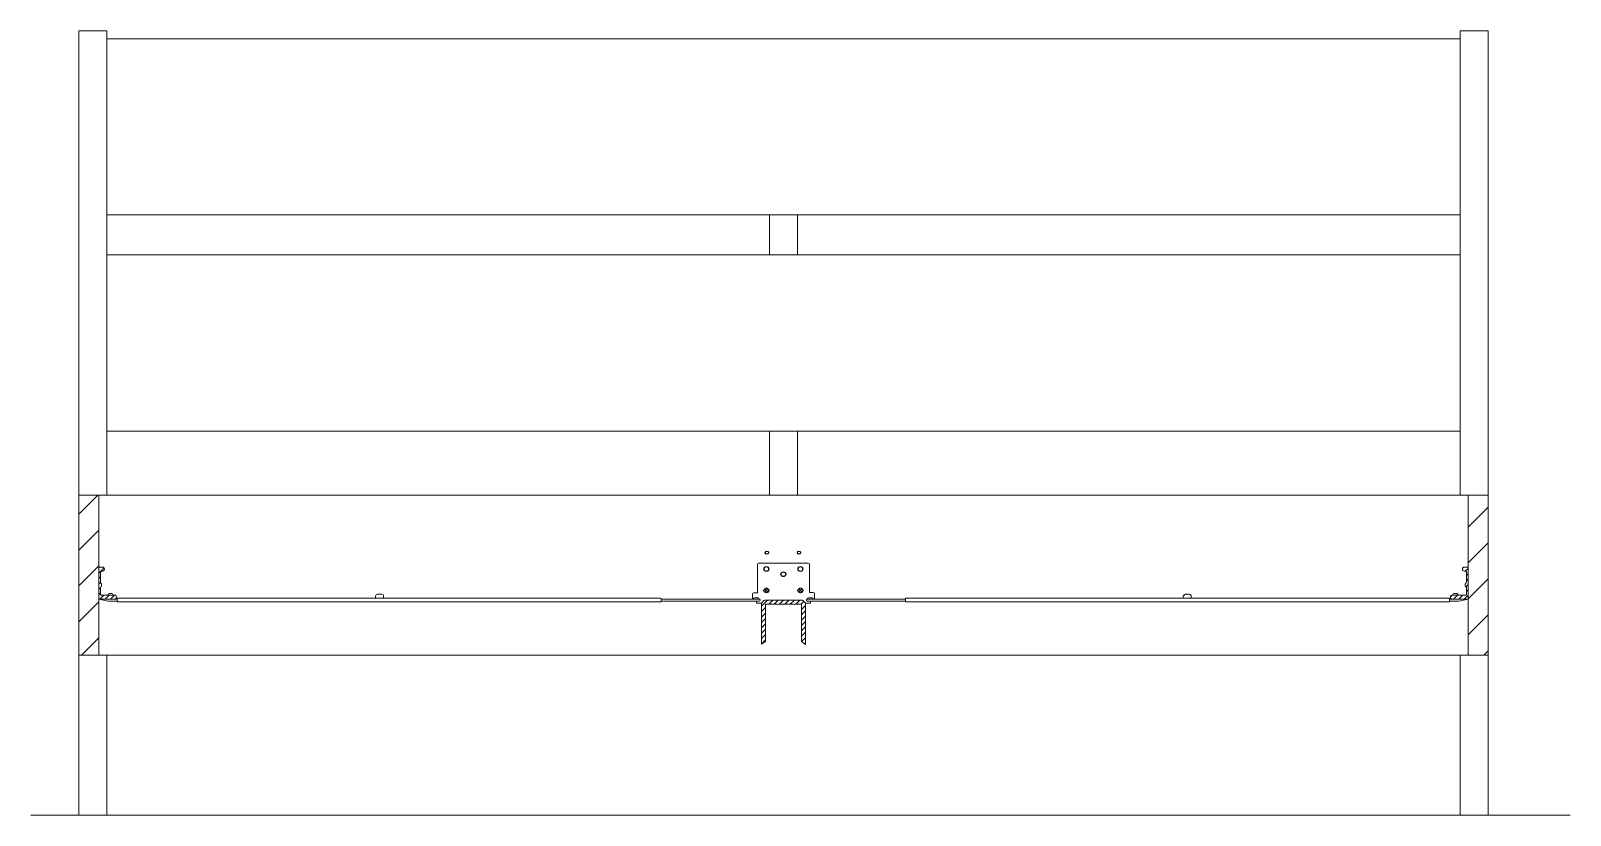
# Model space of a CAD drawing. Header units: millimetres. Extents: x 34 to 3072, y -237 to 919.
# Drawn here: x 2238.7 to 2431, y 672.8 to 770.8 of the extents above; entities that cross this region are included whole.
import ezdxf

# ---------------------------------------------------------------- set-up
doc = ezdxf.new("R2010")
doc.units = ezdxf.units.MM
doc.header["$MEASUREMENT"] = 0
for name, color, linetype, lineweight in [('elementi non sezionati', 8, 'Continuous', 18), ('linea di terra', 1, 'Continuous', 18), ('pareti sezionate', 7, 'Continuous', 18), ('retino', 11, 'Continuous', 18), ('viti e cerniere', 4, 'Continuous', 13)]:
    doc.layers.add(name, color=color, linetype=linetype, lineweight=lineweight)
doc.layers.add('IN-FURN-WKSF', color=4, linetype='Continuous')
pattern_1 = [(45, (774.9026, -36.44633), (-0.3367596, 0.3367596), [])]

msp = doc.modelspace()

# ---------------------------------------------------------------- hatches: boundary and pattern name
at = {"layer": 'retino'}
h = msp.add_hatch(dxfattribs=at)
h.set_pattern_fill('ANSI31', color=256)
h.set_pattern_definition([(45, (774.9026, -36.4463), (-2.245064, 2.245064), [])])
h.paths.add_polyline_path([(2247.19, 712.81), (2244.69, 712.81), (2244.69, 692.81), (2247.19, 692.81)])
h.paths.add_polyline_path([(2417.04, 699.56), (2415.88, 699.56), (2415.88, 699.91), (2415.78, 699.91), (2382.62, 699.91), (2382.62, 700.16, -0.414214), (2382.87, 700.41), (2383.37, 700.41, -0.414214), (2383.62, 700.16), (2383.62, 699.91), (2415.78, 699.91), (2415.88, 699.91), (2415.88, 699.81), (2416.19, 699.81, -0.414214), (2415.99, 700.01), (2415.99, 700.11, -0.414214), (2416.19, 700.31), (2416.31, 700.31), (2416.31, 700.36, -0.414214), (2416.46, 700.51), (2416.76, 700.51, -0.414214), (2416.91, 700.36), (2416.91, 700.31), (2417.84, 700.31, 0.414214), (2417.99, 700.46), (2417.99, 701.2, 0.267938), (2417.91, 701.33, -0.26796), (2417.84, 701.46), (2417.84, 701.66, -0.26796), (2417.91, 701.79, 0.267938), (2417.99, 701.92), (2417.99, 703.16, 0.414214), (2417.84, 703.31), (2417.69, 703.31, -0.414214), (2417.49, 703.51), (2417.49, 703.61, -0.414214), (2417.69, 703.81), (2417.99, 703.81), (2418.19, 703.81), (2418.19, 712.81), (2420.69, 712.81), (2420.69, 692.81), (2418.19, 692.81), (2418.19, 699.81)])
h = msp.add_hatch(dxfattribs=at)
h.set_pattern_fill('ANSI31', color=256, scale=0.15)
h.set_pattern_definition(pattern_1)
h.paths.add_polyline_path([(2418.19, 703.81), (2417.99, 703.81), (2417.69, 703.81, 0.414214), (2417.49, 703.61), (2417.49, 703.51, 0.414214), (2417.69, 703.31), (2417.84, 703.31, -0.414214), (2417.99, 703.16), (2417.99, 701.92, -0.26796), (2417.91, 701.79, 0.267938), (2417.84, 701.66), (2417.84, 701.46, 0.267938), (2417.91, 701.33, -0.26796), (2417.99, 701.2), (2417.99, 700.46, -0.414214), (2417.84, 700.31), (2416.19, 700.31, 0.414214), (2415.99, 700.11), (2415.99, 700.01, 0.414214), (2416.19, 699.81), (2418.19, 699.81)])
h.paths.add_polyline_path([(2249.39, 700.11, 0.414214), (2249.19, 700.31), (2247.54, 700.31, -0.414214), (2247.39, 700.46), (2247.39, 701.2, -0.267949), (2247.46, 701.33, 0.267949), (2247.54, 701.46), (2247.54, 701.66, 0.267936), (2247.46, 701.79, -0.267963), (2247.39, 701.92), (2247.39, 703.16, -0.414214), (2247.54, 703.31), (2247.69, 703.31, 0.414214), (2247.89, 703.51), (2247.89, 703.61, 0.414214), (2247.69, 703.81), (2247.39, 703.81), (2247.19, 703.81), (2247.19, 699.81), (2249.19, 699.81, 0.414214), (2249.39, 700.01)])
h = msp.add_hatch(dxfattribs=at)
h.set_pattern_fill('ANSI31', color=256, scale=0.15)
h.set_pattern_definition(pattern_1)
h.paths.add_polyline_path([(2335.13, 699.62, 0.198912), (2335.02, 699.67), (2330.36, 699.67, 0.198912), (2330.25, 699.62), (2329.98, 699.36, 0.198912), (2329.94, 699.25), (2329.94, 694.17), (2330.44, 694.52), (2330.44, 699.17), (2334.94, 699.16), (2334.94, 694.52), (2335.44, 694.16), (2335.44, 699.25, 0.198912), (2335.4, 699.36)])

# ---------------------------------------------------------------- linework, layer by layer
at = {"layer": 'elementi non sezionati'}
for p, q in [((2244.69, 712.81), (2244.69, 770.81)), ((2244.69, 770.81), (2248.19, 770.81)), ((2248.19, 770.81), (2248.19, 712.81)), ((2248.19, 769.81), (2417.19, 769.81)), ((2417.19, 712.81), (2417.19, 770.81)), ((2417.19, 770.81), (2420.69, 770.81)), ((2420.69, 770.81), (2420.69, 712.81)), ((2248.19, 747.81), (2417.19, 747.81)), ((2330.94, 747.81), (2330.94, 742.81)), ((2334.44, 747.81), (2334.44, 742.81)), ((2248.19, 742.81), (2417.19, 742.81)), ((2248.19, 720.81), (2417.19, 720.81)), ((2330.94, 720.81), (2330.94, 712.81)), ((2334.44, 720.81), (2334.44, 712.81)), ((2418.19, 712.81), (2247.19, 712.81)), ((2244.69, 692.81), (2244.69, 672.81)), ((2247.19, 692.81), (2418.19, 692.81)), ((2248.19, 672.81), (2248.19, 692.81)), ((2417.19, 672.81), (2417.19, 692.81)), ((2420.69, 692.81), (2420.69, 672.81))]:
    msp.add_line(p, q, dxfattribs=at)
at = {"layer": 'IN-FURN-WKSF'}
for centre, radius in [((2330.63, 705.61), 0.2), ((2334.63, 705.61), 0.2), ((2330.56, 703.57), 0.3), ((2334.81, 703.57), 0.3), ((2332.68, 702.92), 0.3), ((2330.56, 700.9), 0.3), ((2334.81, 700.9), 0.3)]:
    msp.add_circle(centre, radius, dxfattribs=at)
at = {"layer": 'linea di terra'}
msp.add_line((2238.69, 672.81), (2430.95, 672.81), dxfattribs=at)
at = {"layer": 'pareti sezionate'}
for points in [[(2244.69, 692.81), (2244.69, 712.81), (2247.19, 712.81), (2247.19, 692.81)], [(2418.19, 692.81), (2418.19, 712.81), (2420.69, 712.81), (2420.69, 692.81)]]:
    msp.add_lwpolyline(points, close=True, dxfattribs=at)
at = {"layer": 'viti e cerniere'}
for p, q in [((2329.44, 704.16), (2329.44, 700.61)), ((2330.19, 704.31), (2329.59, 704.31)), ((2335.19, 704.31), (2330.19, 704.31)), ((2335.19, 704.31), (2335.79, 704.31)), ((2335.94, 704.16), (2335.94, 700.65)), ((2248.36, 700.31), (2248.36, 700.36)), ((2248.51, 700.51), (2248.81, 700.51)), ((2248.96, 700.36), (2248.96, 700.31)), ((2317.34, 699.91), (2249.49, 699.91)), ((2249.49, 699.46), (2249.49, 699.91)), ((2281.76, 699.91), (2281.76, 700.16)), ((2282.01, 700.41), (2282.51, 700.41)), ((2282.76, 700.16), (2282.76, 699.91)), ((2328.83, 700.46), (2328.83, 699.81)), ((2328.83, 700.16), (2328.83, 699.81)), ((2329.44, 700.61), (2328.98, 700.61)), ((2329.06, 699.96), (2329.53, 699.96)), ((2330.74, 700.73), (2330.37, 701.07)), ((2330.74, 701.08), (2330.39, 700.72)), ((2334.99, 700.73), (2334.62, 701.07)), ((2334.99, 701.08), (2334.64, 700.72)), ((2335.82, 699.96), (2336.3, 699.96)), ((2335.94, 700.65), (2336.42, 700.65)), ((2336.57, 700.5), (2336.57, 699.81)), ((2336.57, 700.16), (2336.57, 699.81)), ((2347.94, 699.91), (2415.78, 699.91)), ((2347.94, 699.81), (2347.94, 699.91)), ((2382.62, 699.91), (2382.62, 700.16)), ((2382.87, 700.41), (2383.37, 700.41)), ((2383.62, 700.16), (2383.62, 699.91)), ((2415.78, 699.91), (2415.88, 699.91)), ((2415.88, 699.91), (2415.88, 699.46)), ((2416.31, 700.36), (2416.31, 700.31)), ((2416.76, 700.51), (2416.46, 700.51)), ((2249.49, 699.81), (2247.19, 699.81)), ((2249.49, 699.81), (2247.19, 699.81)), ((2247.19, 699.81), (2248.34, 699.56)), ((2249.49, 699.56), (2248.34, 699.56)), ((2317.34, 699.46), (2249.49, 699.46)), ((2317.44, 699.56), (2317.44, 699.81)), ((2317.44, 699.81), (2328.69, 699.81)), ((2317.44, 699.81), (2317.44, 699.81)), ((2329.68, 699.56), (2317.44, 699.56)), ((2317.44, 699.56), (2317.44, 699.56)), ((2328.69, 699.81), (2329.68, 699.81)), ((2329.31, 699.31), (2329.31, 699.56)), ((2329.73, 699.31), (2329.31, 699.31)), ((2329.73, 699.31), (2329.95, 699.31)), ((2329.78, 699.71), (2329.78, 699.66)), ((2336.07, 699.31), (2335.43, 699.31)), ((2335.57, 699.66), (2335.57, 699.71)), ((2335.67, 699.81), (2336.69, 699.81)), ((2335.67, 699.56), (2347.94, 699.56)), ((2336.07, 699.31), (2336.07, 699.56)), ((2347.94, 699.81), (2336.69, 699.81)), ((2347.94, 699.56), (2347.94, 699.81)), ((2347.94, 699.56), (2347.94, 699.46)), ((2347.94, 699.46), (2415.78, 699.46)), ((2415.88, 699.46), (2415.78, 699.46)), ((2415.88, 699.56), (2417.04, 699.56))]:
    msp.add_line(p, q, dxfattribs=at)
for points in [[(2247.46, 701.79, -0.267949), (2247.39, 701.92), (2247.39, 703.16, -0.414214), (2247.54, 703.31), (2247.69, 703.31, 0.414214), (2247.89, 703.51), (2247.89, 703.61, 0.414214), (2247.69, 703.81), (2247.39, 703.81), (2247.19, 703.81), (2247.19, 699.81), (2247.39, 699.81), (2249.19, 699.81, 0.414214), (2249.39, 700.01), (2249.39, 700.11, 0.414214), (2249.19, 700.31), (2247.54, 700.31, -0.414214), (2247.39, 700.46), (2247.39, 701.2, -0.267949), (2247.46, 701.33, 0.267949), (2247.54, 701.46), (2247.54, 701.66, 0.267949), (2247.46, 701.79)], [(2417.91, 701.33, -0.267949), (2417.99, 701.2), (2417.99, 700.46, -0.414214), (2417.84, 700.31), (2416.19, 700.31, 0.414214), (2415.99, 700.11), (2415.99, 700.01, 0.414214), (2416.19, 699.81), (2417.99, 699.81), (2418.19, 699.81), (2418.19, 703.81), (2417.99, 703.81), (2417.69, 703.81, 0.414214), (2417.49, 703.61), (2417.49, 703.51, 0.414214), (2417.69, 703.31), (2417.84, 703.31, -0.414214), (2417.99, 703.16), (2417.99, 701.92, -0.267949), (2417.91, 701.79)], [(2417.91, 701.33, -0.267949), (2417.84, 701.46), (2417.84, 701.66, -0.267949), (2417.91, 701.79)], [(2416.91, 700.31), (2416.91, 700.36, 0.414214), (2416.76, 700.51)]]:
    msp.add_lwpolyline(points, format="xyb", dxfattribs=at)
msp.add_lwpolyline([(2330.44, 699.17), (2334.94, 699.16), (2334.94, 694.52), (2335.44, 694.16), (2335.44, 699.25, 0.198912), (2335.4, 699.36), (2335.13, 699.62, 0.198912), (2335.02, 699.67), (2330.36, 699.67, 0.198912), (2330.25, 699.62), (2329.98, 699.36, 0.198912), (2329.94, 699.25), (2329.94, 694.17), (2330.44, 694.52)], format="xyb", close=True, dxfattribs=at)
msp.add_lwpolyline([(2418.19, 699.81), (2415.88, 699.81), (2418.19, 699.81), (2417.04, 699.56)], dxfattribs=at)
for centre, radius, start, end in [((2329.59, 704.16), 0.15, 90, 180), ((2335.79, 704.16), 0.15, 0, 90), ((2248.51, 700.36), 0.15, 90, 180), ((2248.81, 700.36), 0.15, 0, 90), ((2282.01, 700.16), 0.25, 90, 180), ((2282.51, 700.16), 0.25, 360, 90), ((2317.34, 699.81), 0.1, 0, 90), ((2328.98, 700.46), 0.15, 90, 180), ((2329.06, 699.81), 0.15, 90, 180), ((2329.53, 699.81), 0.15, 0, 90), ((2335.82, 699.81), 0.15, 90, 180), ((2336.3, 699.81), 0.15, 0, 90), ((2336.42, 700.5), 0.15, 0, 90), ((2382.87, 700.16), 0.25, 90, 180), ((2383.37, 700.16), 0.25, 360, 90), ((2416.46, 700.36), 0.15, 90, 180), ((2317.34, 699.56), 0.1, 270, 0), ((2329.68, 699.71), 0.1, 360, 90), ((2329.68, 699.66), 0.1, 270, 360), ((2335.67, 699.71), 0.1, 90, 180), ((2335.67, 699.66), 0.1, 180, 270)]:
    msp.add_arc(centre, radius, start, end, dxfattribs=at)

doc.saveas('drawing.dxf')
